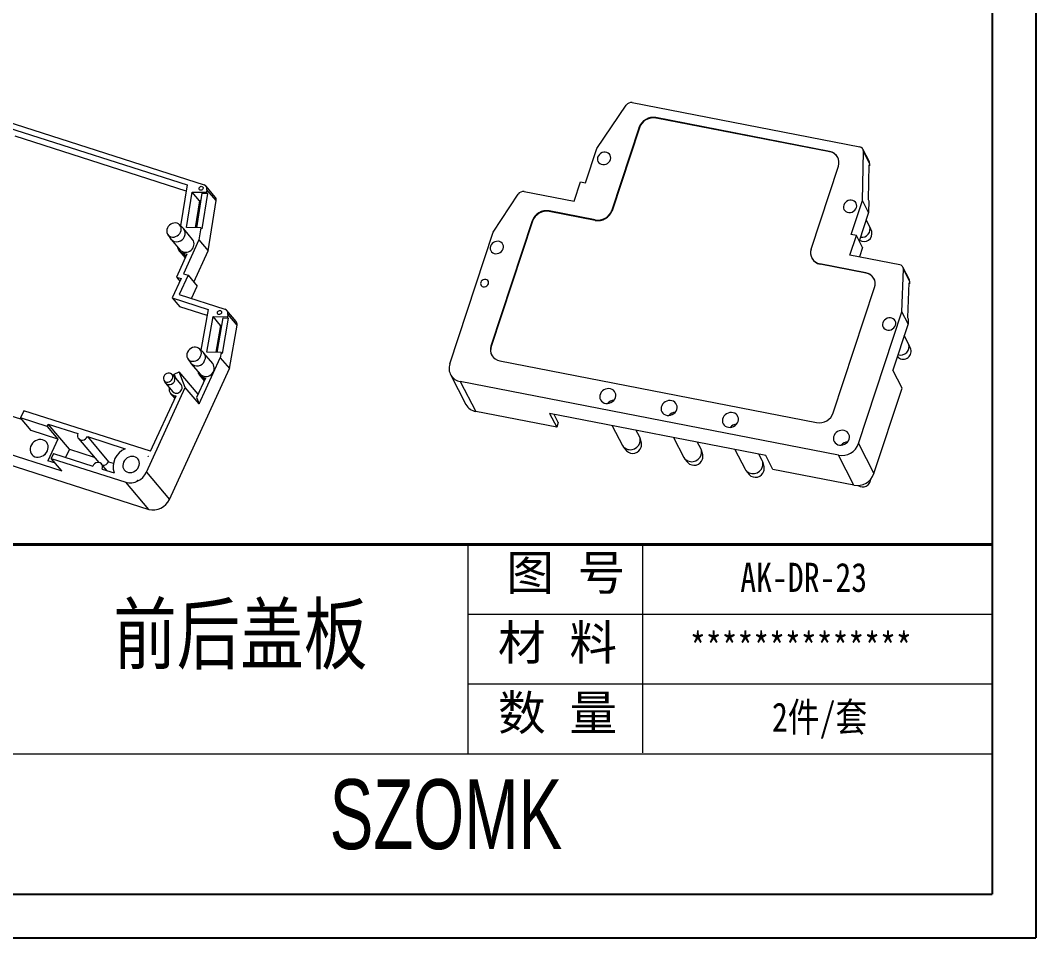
# Model space of a CAD drawing. Header units: inches. Extents: x 1328 to 2905, y 1126 to 1460.
# Drawn here: x 1615.5 to 1800.6, y 1125.7 to 1292.9 of the extents above; entities that cross this region are included whole.
import ezdxf

# ---------------------------------------------------------------- set-up
doc = ezdxf.new("R2010")
doc.units = ezdxf.units.IN
doc.header["$LTSCALE"] = 15
doc.layers.add('文字', color=81, linetype='Continuous')
doc.layers.add('粗实线', color=7, linetype='Continuous', lineweight=30)
doc.layers.add('细实线', color=3, linetype='Continuous', lineweight=9)
doc.styles.get("Standard").update_dxf_attribs({"font": 'txt', "bigfont": 'gbcbig.shx'})
doc.styles.add('宋体', font='', dxfattribs={"width": 0.8, "height": 3.5})
doc.styles.add('长仿宋', font='', dxfattribs={"width": 0.7, "height": 4})
doc.styles.get('宋体').set_extended_font_data('SimSun')
doc.styles.get('长仿宋').set_extended_font_data('SimSun')

msp = doc.modelspace()

# ---------------------------------------------------------------- linework, layer by layer
for p, q in [((1800.579, 1460.087), (1800.579, 1125.657)), ((1792.617, 1452.124), (1792.617, 1133.619)), ((1339.838, 1133.619), (1792.617, 1133.619)), ((1327.6, 1125.657), (1800.579, 1125.657))]:
    msp.add_line(p, q)
at = {"color": 7, "linetype": 'Continuous', "lineweight": 15}
for p, q in [((1720.584, 1269.478), (1725.958, 1277.401)), ((1727.061, 1277.865), (1768.505, 1269.786)), ((1610.93, 1275.085), (1649.006, 1262.886)), ((1763.029, 1268.962), (1731.366, 1275.134)), ((1731.366, 1275.134), (1731.41, 1275.05)), ((1613.2, 1273.345), (1645.925, 1262.861)), ((1728.306, 1273.365), (1723.329, 1258.252)), ((1728.35, 1273.281), (1723.373, 1258.168)), ((1728.35, 1273.281), (1728.306, 1273.365)), ((1763.072, 1268.878), (1731.41, 1275.05)), ((1645.748, 1261.748), (1614.554, 1271.741)), ((1718.535, 1263.255), (1720.584, 1269.478)), ((1763.072, 1268.878), (1763.029, 1268.962)), ((1769.009, 1260.038), (1769.188, 1268.974)), ((1770.229, 1267.17), (1769.101, 1269.356)), ((1770.316, 1266.788), (1769.188, 1268.974)), ((1759.648, 1251.173), (1764.625, 1266.285)), ((1770.198, 1266.534), (1770.072, 1260.206)), ((1770.194, 1266.315), (1770.307, 1266.324)), ((1770.198, 1266.534), (1770.307, 1266.324)), ((1770.316, 1266.788), (1770.307, 1266.324)), ((1645.925, 1262.861), (1644.74, 1255.417)), ((1651.041, 1260.663), (1649.365, 1262.649)), ((1716.433, 1259.88), (1717.604, 1263.436)), ((1717.604, 1263.436), (1718.535, 1263.255)), ((1645.812, 1255.086), (1646.842, 1261.555)), ((1646.842, 1261.555), (1649.461, 1261.516)), ((1648.196, 1259.951), (1646.842, 1261.555)), ((1647.686, 1255.058), (1648.687, 1261.339)), ((1649.622, 1261.325), (1648.591, 1254.856)), ((1648.687, 1261.339), (1649.622, 1261.325)), ((1649.536, 1261.99), (1649.461, 1261.516)), ((1649.622, 1261.325), (1649.461, 1261.516)), ((1651.212, 1260.004), (1649.536, 1261.99)), ((1701.692, 1254.239), (1706.251, 1261.172)), ((1707.363, 1261.649), (1716.433, 1259.88)), ((1648.196, 1259.951), (1647.417, 1255.062)), ((1648.465, 1259.947), (1648.196, 1259.951)), ((1649.757, 1250.87), (1651.212, 1260.004)), ((1766.96, 1253.815), (1769.009, 1260.038)), ((1770.137, 1257.852), (1769.009, 1260.038)), ((1770.072, 1260.206), (1770.18, 1259.996)), ((1770.18, 1259.996), (1770.137, 1257.852)), ((1720.269, 1256.484), (1711.888, 1258.117)), ((1711.888, 1258.117), (1711.931, 1258.033)), ((1720.313, 1256.4), (1711.931, 1258.033)), ((1723.329, 1258.252), (1723.373, 1258.168)), ((1770.137, 1257.852), (1768.414, 1252.62)), ((1645.242, 1254.931), (1644.526, 1255.624)), ((1646.93, 1252.939), (1645.319, 1254.848)), ((1648.43, 1255.047), (1645.812, 1255.086)), ((1648.43, 1255.047), (1648.081, 1252.856)), ((1648.591, 1254.856), (1648.43, 1255.047)), ((1708.828, 1256.349), (1701.304, 1233.502)), ((1708.871, 1256.265), (1701.347, 1233.417)), ((1708.871, 1256.265), (1708.828, 1256.349)), ((1720.313, 1256.4), (1720.269, 1256.484)), ((1770.292, 1255.366), (1769.698, 1256.518)), ((1770.685, 1254.374), (1770.343, 1255.253)), ((1642.394, 1253.825), (1642.958, 1253.003)), ((1643.026, 1252.913), (1644.638, 1251.004)), ((1693.787, 1230.237), (1701.692, 1254.239)), ((1766.72, 1250.078), (1767.891, 1253.634)), ((1767.891, 1253.634), (1766.96, 1253.815)), ((1769.019, 1251.448), (1767.891, 1253.634)), ((1648.081, 1252.856), (1645.245, 1246.677)), ((1648.081, 1252.856), (1649.757, 1250.87)), ((1769.019, 1251.448), (1768.457, 1249.739)), ((1645.888, 1250.217), (1643.984, 1246.069)), ((1644.485, 1250.875), (1645.59, 1249.566)), ((1645.095, 1250.471), (1645.888, 1250.217)), ((1647.141, 1245.171), (1649.757, 1250.87)), ((1759.754, 1249.572), (1759.798, 1249.488)), ((1775.79, 1248.31), (1766.72, 1250.078)), ((1769.625, 1246.862), (1761.244, 1248.496)), ((1761.244, 1248.496), (1761.287, 1248.412)), ((1769.669, 1246.778), (1761.287, 1248.412)), ((1776.191, 1239.717), (1776.473, 1247.484)), ((1777.514, 1245.693), (1776.386, 1247.879)), ((1777.601, 1245.298), (1776.473, 1247.484)), ((1644.84, 1245.795), (1643.22, 1242.264)), ((1643.984, 1246.069), (1644.84, 1245.795)), ((1643.984, 1246.069), (1644.62, 1245.316)), ((1646.101, 1246.403), (1644.48, 1242.872)), ((1645.245, 1246.677), (1646.101, 1246.403)), ((1646.101, 1246.403), (1647.777, 1244.418)), ((1769.669, 1246.778), (1769.625, 1246.862)), ((1646.736, 1242.15), (1647.777, 1244.418)), ((1763.697, 1221.339), (1771.221, 1244.186)), ((1777.475, 1245.021), (1777.245, 1238.685)), ((1777.467, 1244.803), (1777.584, 1244.811)), ((1777.475, 1245.021), (1777.584, 1244.811)), ((1777.601, 1245.298), (1777.584, 1244.811)), ((1643.22, 1242.264), (1649.744, 1240.174)), ((1643.22, 1242.264), (1644.573, 1240.66)), ((1644.48, 1242.872), (1652.813, 1240.203)), ((1649.551, 1239.066), (1644.573, 1240.66)), ((1649.744, 1240.174), (1648.446, 1232.737)), ((1654.848, 1237.98), (1653.172, 1239.965)), ((1649.513, 1232.407), (1650.643, 1238.873)), ((1650.643, 1238.873), (1653.254, 1238.795)), ((1651.996, 1237.27), (1650.643, 1238.873)), ((1651.386, 1232.351), (1652.483, 1238.632)), ((1653.415, 1238.604), (1652.286, 1232.138)), ((1652.483, 1238.632), (1653.415, 1238.604)), ((1653.341, 1239.292), (1653.254, 1238.795)), ((1653.415, 1238.604), (1653.254, 1238.795)), ((1655.017, 1237.307), (1653.341, 1239.292)), ((1768.287, 1215.714), (1776.191, 1239.717)), ((1777.319, 1237.531), (1776.191, 1239.717)), ((1777.245, 1238.685), (1777.354, 1238.475)), ((1777.354, 1238.475), (1777.319, 1237.531)), ((1651.996, 1237.27), (1651.138, 1232.358)), ((1652.243, 1237.262), (1651.996, 1237.27)), ((1653.633, 1229.38), (1655.017, 1237.307)), ((1777.319, 1237.531), (1774.538, 1229.085)), ((1777.419, 1233.92), (1776.632, 1235.444)), ((1648.903, 1232.294), (1648.187, 1232.988)), ((1701.304, 1233.502), (1701.347, 1233.417)), ((1777.811, 1232.928), (1777.47, 1233.807)), ((1646.056, 1231.188), (1646.619, 1230.366)), ((1648.108, 1222.98), (1651.957, 1231.365)), ((1650.592, 1230.303), (1648.98, 1232.212)), ((1652.125, 1232.329), (1649.513, 1232.407)), ((1652.125, 1232.329), (1651.957, 1231.365)), ((1651.957, 1231.365), (1653.633, 1229.38)), ((1652.286, 1232.138), (1652.125, 1232.329)), ((1702.9, 1230.825), (1760.637, 1219.57)), ((1642.695, 1205.548), (1653.633, 1229.38)), ((1643.588, 1228.391), (1644.479, 1228.821)), ((1645.594, 1225.958), (1644.479, 1228.821)), ((1647.931, 1224.732), (1644.479, 1228.821)), ((1646.688, 1230.276), (1648.299, 1228.367)), ((1776.231, 1225.806), (1774.538, 1229.085)), ((1641.683, 1227.262), (1641.92, 1226.828)), ((1643.426, 1228.098), (1643.038, 1228.405)), ((1644.823, 1226.466), (1643.534, 1227.993)), ((1643.921, 1227.534), (1643.588, 1228.391)), ((1649.278, 1227.667), (1647.658, 1224.137)), ((1648.146, 1228.238), (1649.049, 1227.169)), ((1648.757, 1227.834), (1649.278, 1227.667)), ((1693.915, 1228.316), (1696.736, 1222.851)), ((1764.615, 1213.592), (1695.703, 1227.025)), ((1695.703, 1227.025), (1698.523, 1221.56)), ((1638.505, 1210.512), (1645.594, 1225.958)), ((1642.006, 1226.703), (1643.295, 1225.176)), ((1648.108, 1222.98), (1645.594, 1225.958)), ((1771.107, 1210.249), (1776.231, 1225.806)), ((1575.6, 1224.006), (1638.913, 1203.722)), ((1639.27, 1214.316), (1643.914, 1224.436)), ((1642.913, 1224.853), (1643.686, 1223.938)), ((1647.658, 1224.137), (1648.108, 1222.98)), ((1586.905, 1222.334), (1623.096, 1210.74)), ((1616.169, 1221.717), (1615.561, 1220.393)), ((1639.27, 1214.316), (1616.169, 1221.717)), ((1713.283, 1218.683), (1698.523, 1221.56)), ((1612.114, 1221.345), (1615.738, 1220.184)), ((1620.395, 1218.844), (1615.561, 1220.393)), ((1617.495, 1218.102), (1615.561, 1220.393)), ((1751.373, 1213.526), (1711.982, 1221.205)), ((1711.982, 1221.205), (1713.283, 1218.683)), ((1713.576, 1219.572), (1712.817, 1221.042)), ((1713.576, 1219.572), (1713.283, 1218.683)), ((1622.329, 1216.553), (1617.495, 1218.102)), ((1620.395, 1218.844), (1620.598, 1219.286)), ((1620.395, 1218.844), (1622.329, 1216.553)), ((1620.598, 1219.286), (1626.031, 1217.545)), ((1624.466, 1214.704), (1620.598, 1219.286)), ((1723.405, 1218.978), (1725.258, 1215.386)), ((1728.369, 1216.992), (1727.784, 1218.125)), ((1622.329, 1216.553), (1620.506, 1212.582)), ((1626.122, 1216.626), (1629.8, 1212.269)), ((1627.742, 1216.997), (1634.63, 1214.79)), ((1627.742, 1216.997), (1631.61, 1212.415)), ((1728.717, 1215.821), (1728.473, 1216.722)), ((1734.58, 1216.8), (1736.433, 1213.208)), ((1739.544, 1214.813), (1738.959, 1215.946)), ((1624.466, 1214.704), (1623.778, 1213.205)), ((1624.466, 1214.704), (1628.96, 1213.264)), ((1725.417, 1215.145), (1726.011, 1214.424)), ((1739.892, 1213.642), (1739.648, 1214.544)), ((1745.755, 1214.621), (1747.608, 1211.03)), ((1768.287, 1215.714), (1771.107, 1210.249)), ((1621.924, 1212.127), (1620.506, 1212.582)), ((1621.567, 1213.913), (1621.162, 1213.03)), ((1621.162, 1213.03), (1634.723, 1208.686)), ((1623.096, 1210.74), (1621.162, 1213.03)), ((1621.567, 1213.913), (1628.711, 1211.624)), ((1631.61, 1212.415), (1632.473, 1212.139)), ((1638.821, 1213.448), (1638.865, 1213.434)), ((1638.821, 1213.448), (1638.853, 1213.41)), ((1638.844, 1213.389), (1638.865, 1213.434)), ((1736.592, 1212.967), (1737.186, 1212.245)), ((1750.718, 1212.635), (1750.134, 1213.768)), ((1751.067, 1211.464), (1750.823, 1212.366)), ((1752.675, 1211.004), (1751.373, 1213.526)), ((1767.435, 1208.127), (1764.615, 1213.592)), ((1631.36, 1210.776), (1630.331, 1211.995)), ((1630.422, 1211.076), (1632.604, 1210.377)), ((1638.505, 1210.512), (1642.695, 1205.548)), ((1747.767, 1210.789), (1748.361, 1210.067)), ((1767.435, 1208.127), (1752.675, 1211.004)), ((1638.913, 1203.722), (1634.723, 1208.686)), ((1636.796, 1209.034), (1636.839, 1209.02)), ((1636.839, 1209.02), (1636.859, 1209.065))]:
    msp.add_line(p, q, dxfattribs=at)
at = {"color": 8, "linetype": 'Continuous', "lineweight": 15}
for p, q in [((1645.095, 1250.471), (1645.685, 1249.773)), ((1648.757, 1227.834), (1649.144, 1227.376))]:
    msp.add_line(p, q, dxfattribs=at)
at = {"color": 7, "linetype": 'Continuous', "lineweight": 15, "flags": 128}
for points in [[(1723.074, 1267.479), (1723.128, 1267.751), (1723.111, 1268.021), (1723.024, 1268.273), (1722.873, 1268.491), (1722.665, 1268.664), (1722.414, 1268.781), (1722.133, 1268.836), (1721.84, 1268.825), (1721.55, 1268.749), (1721.282, 1268.612), (1721.05, 1268.423), (1720.868, 1268.192), (1720.746, 1267.933), (1720.693, 1267.66), (1720.71, 1267.39), (1720.796, 1267.139), (1720.948, 1266.92), (1721.155, 1266.747), (1721.407, 1266.63), (1721.687, 1266.575), (1721.981, 1266.586), (1722.27, 1266.662), (1722.539, 1266.799), (1722.771, 1266.988), (1722.953, 1267.219), (1723.074, 1267.479)], [(1648.124, 1262.359), (1648.212, 1262.486), (1648.339, 1262.576), (1648.485, 1262.617), (1648.629, 1262.602), (1648.747, 1262.533), (1648.823, 1262.421), (1648.845, 1262.283), (1648.809, 1262.14), (1648.721, 1262.013), (1648.594, 1261.922), (1648.448, 1261.881), (1648.305, 1261.896), (1648.186, 1261.965), (1648.11, 1262.077), (1648.088, 1262.215), (1648.124, 1262.359)], [(1767.91, 1258.739), (1767.964, 1259.011), (1767.947, 1259.281), (1767.86, 1259.533), (1767.709, 1259.751), (1767.501, 1259.924), (1767.25, 1260.041), (1766.969, 1260.096), (1766.676, 1260.085), (1766.386, 1260.009), (1766.118, 1259.872), (1765.886, 1259.683), (1765.704, 1259.452), (1765.582, 1259.193), (1765.528, 1258.92), (1765.546, 1258.65), (1765.632, 1258.399), (1765.784, 1258.18), (1765.991, 1258.007), (1766.243, 1257.89), (1766.523, 1257.835), (1766.817, 1257.846), (1767.106, 1257.922), (1767.375, 1258.059), (1767.607, 1258.248), (1767.789, 1258.479), (1767.91, 1258.739)], [(1644.726, 1254.261), (1644.822, 1254.545), (1644.853, 1254.835), (1644.818, 1255.115), (1644.718, 1255.371), (1644.559, 1255.591), (1644.347, 1255.764), (1644.095, 1255.88), (1643.814, 1255.935), (1643.519, 1255.924), (1643.225, 1255.85), (1642.945, 1255.715), (1642.695, 1255.526), (1642.486, 1255.294), (1642.33, 1255.028), (1642.234, 1254.744), (1642.203, 1254.454), (1642.238, 1254.174), (1642.338, 1253.918), (1642.497, 1253.698), (1642.708, 1253.525), (1642.961, 1253.409), (1643.242, 1253.354), (1643.537, 1253.365), (1643.831, 1253.439), (1644.111, 1253.574), (1644.361, 1253.763), (1644.57, 1253.995), (1644.726, 1254.261)], [(1703.535, 1251.231), (1703.589, 1251.504), (1703.571, 1251.774), (1703.485, 1252.025), (1703.333, 1252.244), (1703.126, 1252.417), (1702.874, 1252.534), (1702.594, 1252.589), (1702.3, 1252.578), (1702.011, 1252.502), (1701.742, 1252.365), (1701.51, 1252.175), (1701.328, 1251.944), (1701.207, 1251.685), (1701.153, 1251.412), (1701.17, 1251.143), (1701.257, 1250.891), (1701.408, 1250.672), (1701.616, 1250.5), (1701.867, 1250.382), (1702.148, 1250.328), (1702.441, 1250.339), (1702.731, 1250.415), (1702.999, 1250.551), (1703.231, 1250.741), (1703.413, 1250.972), (1703.535, 1251.231)], [(1700.824, 1244.833), (1700.858, 1245.046), (1700.82, 1245.251), (1700.714, 1245.429), (1700.55, 1245.561), (1700.345, 1245.636), (1700.119, 1245.645), (1699.893, 1245.589), (1699.69, 1245.471), (1699.529, 1245.305), (1699.427, 1245.105), (1699.393, 1244.893), (1699.431, 1244.688), (1699.537, 1244.51), (1699.701, 1244.377), (1699.906, 1244.303), (1700.133, 1244.293), (1700.358, 1244.35), (1700.561, 1244.467), (1700.722, 1244.634), (1700.824, 1244.833)], [(1651.474, 1239.721), (1651.562, 1239.848), (1651.688, 1239.938), (1651.835, 1239.979), (1651.978, 1239.964), (1652.096, 1239.895), (1652.172, 1239.783), (1652.194, 1239.645), (1652.158, 1239.502), (1652.07, 1239.375), (1651.943, 1239.284), (1651.797, 1239.243), (1651.654, 1239.258), (1651.535, 1239.327), (1651.459, 1239.439), (1651.438, 1239.577), (1651.474, 1239.721)], [(1775.037, 1237.293), (1775.091, 1237.566), (1775.074, 1237.835), (1774.987, 1238.087), (1774.835, 1238.306), (1774.628, 1238.478), (1774.376, 1238.596), (1774.096, 1238.65), (1773.802, 1238.639), (1773.513, 1238.563), (1773.244, 1238.427), (1773.012, 1238.237), (1772.83, 1238.006), (1772.709, 1237.747), (1772.655, 1237.474), (1772.672, 1237.204), (1772.759, 1236.953), (1772.91, 1236.734), (1773.118, 1236.561), (1773.369, 1236.444), (1773.65, 1236.389), (1773.943, 1236.4), (1774.233, 1236.476), (1774.501, 1236.613), (1774.733, 1236.803), (1774.915, 1237.034), (1775.037, 1237.293)], [(1648.387, 1231.624), (1648.483, 1231.909), (1648.515, 1232.198), (1648.479, 1232.478), (1648.38, 1232.735), (1648.22, 1232.955), (1648.009, 1233.127), (1647.756, 1233.243), (1647.476, 1233.298), (1647.181, 1233.288), (1646.886, 1233.213), (1646.606, 1233.078), (1646.356, 1232.89), (1646.148, 1232.657), (1645.992, 1232.391), (1645.895, 1232.107), (1645.864, 1231.817), (1645.899, 1231.537), (1645.999, 1231.281), (1646.159, 1231.061), (1646.37, 1230.888), (1646.622, 1230.772), (1646.903, 1230.718), (1647.198, 1230.728), (1647.493, 1230.802), (1647.772, 1230.937), (1648.022, 1231.126), (1648.231, 1231.359), (1648.387, 1231.624)], [(1643.218, 1227.483), (1643.289, 1227.717), (1643.292, 1227.952), (1643.227, 1228.169), (1643.099, 1228.35), (1642.918, 1228.481), (1642.699, 1228.551), (1642.459, 1228.555), (1642.219, 1228.492), (1641.997, 1228.367), (1641.811, 1228.191), (1641.678, 1227.977), (1641.606, 1227.743), (1641.603, 1227.508), (1641.668, 1227.291), (1641.796, 1227.11), (1641.977, 1226.979), (1642.196, 1226.909), (1642.436, 1226.905), (1642.676, 1226.968), (1642.898, 1227.093), (1643.084, 1227.27), (1643.218, 1227.483)], [(1643.625, 1227.074), (1643.484, 1226.846), (1643.29, 1226.655), (1643.058, 1226.516), (1642.804, 1226.438), (1642.547, 1226.428), (1642.307, 1226.486), (1642.102, 1226.608), (1641.946, 1226.785), (1641.92, 1226.828)], [(1723.979, 1224.115), (1724.041, 1224.408), (1724.035, 1224.7), (1723.96, 1224.977), (1723.822, 1225.227), (1723.625, 1225.437), (1723.379, 1225.599), (1723.097, 1225.704), (1722.79, 1225.747), (1722.473, 1225.726), (1722.162, 1225.643), (1721.87, 1225.502), (1721.612, 1225.308), (1721.399, 1225.071), (1721.241, 1224.802), (1721.146, 1224.513), (1721.119, 1224.219), (1721.159, 1223.933), (1721.266, 1223.667), (1721.435, 1223.436), (1721.658, 1223.249), (1721.923, 1223.115), (1722.22, 1223.041), (1722.533, 1223.029), (1722.849, 1223.081), (1723.152, 1223.194), (1723.429, 1223.363), (1723.666, 1223.58), (1723.852, 1223.834), (1723.979, 1224.115)], [(1735.154, 1221.936), (1735.216, 1222.229), (1735.21, 1222.521), (1735.135, 1222.799), (1734.996, 1223.049), (1734.8, 1223.259), (1734.554, 1223.421), (1734.272, 1223.525), (1733.965, 1223.568), (1733.648, 1223.548), (1733.337, 1223.465), (1733.045, 1223.323), (1732.787, 1223.129), (1732.574, 1222.892), (1732.416, 1222.623), (1732.321, 1222.335), (1732.293, 1222.041), (1732.334, 1221.754), (1732.441, 1221.489), (1732.61, 1221.258), (1732.832, 1221.07), (1733.098, 1220.937), (1733.395, 1220.862), (1733.708, 1220.851), (1734.024, 1220.903), (1734.327, 1221.016), (1734.604, 1221.185), (1734.841, 1221.401), (1735.027, 1221.656), (1735.154, 1221.936)], [(1746.329, 1219.758), (1746.391, 1220.051), (1746.385, 1220.343), (1746.31, 1220.62), (1746.171, 1220.87), (1745.975, 1221.081), (1745.729, 1221.242), (1745.446, 1221.347), (1745.14, 1221.39), (1744.823, 1221.37), (1744.512, 1221.287), (1744.22, 1221.145), (1743.962, 1220.951), (1743.749, 1220.714), (1743.591, 1220.445), (1743.496, 1220.157), (1743.468, 1219.862), (1743.509, 1219.576), (1743.616, 1219.311), (1743.785, 1219.079), (1744.007, 1218.892), (1744.273, 1218.758), (1744.569, 1218.684), (1744.883, 1218.672), (1745.199, 1218.724), (1745.502, 1218.837), (1745.779, 1219.006), (1746.016, 1219.223), (1746.202, 1219.478), (1746.329, 1219.758)], [(1766.571, 1216.522), (1766.632, 1216.815), (1766.626, 1217.107), (1766.551, 1217.384), (1766.413, 1217.634), (1766.216, 1217.845), (1765.97, 1218.006), (1765.688, 1218.111), (1765.381, 1218.154), (1765.065, 1218.134), (1764.753, 1218.05), (1764.462, 1217.909), (1764.203, 1217.715), (1763.99, 1217.478), (1763.832, 1217.209), (1763.738, 1216.92), (1763.71, 1216.626), (1763.75, 1216.34), (1763.858, 1216.075), (1764.026, 1215.843), (1764.249, 1215.656), (1764.514, 1215.522), (1764.811, 1215.448), (1765.124, 1215.436), (1765.44, 1215.488), (1765.743, 1215.601), (1766.02, 1215.77), (1766.257, 1215.987), (1766.443, 1216.241), (1766.571, 1216.522)], [(1620.445, 1214.373), (1620.557, 1214.694), (1620.604, 1215.021), (1620.582, 1215.341), (1620.493, 1215.642), (1620.342, 1215.91), (1620.133, 1216.134), (1619.876, 1216.307), (1619.58, 1216.419), (1619.259, 1216.468), (1618.925, 1216.451), (1618.592, 1216.368), (1618.274, 1216.223), (1617.983, 1216.022), (1617.732, 1215.773), (1617.53, 1215.486), (1617.387, 1215.173), (1617.307, 1214.848), (1617.295, 1214.522), (1617.35, 1214.21), (1617.471, 1213.925), (1617.652, 1213.677), (1617.886, 1213.477), (1618.164, 1213.334), (1618.474, 1213.253), (1618.803, 1213.237), (1619.138, 1213.288), (1619.466, 1213.402), (1619.772, 1213.576), (1620.044, 1213.803), (1620.272, 1214.072), (1620.445, 1214.373)], [(1626.031, 1217.545), (1625.951, 1217.285), (1625.948, 1217.024), (1626.02, 1216.784), (1626.163, 1216.582), (1626.364, 1216.436), (1626.607, 1216.358), (1626.873, 1216.354), (1627.141, 1216.425), (1627.387, 1216.563), (1627.593, 1216.759), (1627.742, 1216.997)], [(1619.716, 1213.539), (1619.917, 1213.731), (1620.114, 1213.875)], [(1630.422, 1211.076), (1630.502, 1211.336), (1630.505, 1211.597), (1630.433, 1211.838), (1630.291, 1212.039), (1630.089, 1212.185), (1629.846, 1212.263), (1629.58, 1212.267), (1629.312, 1212.197), (1629.066, 1212.058), (1628.86, 1211.862), (1628.711, 1211.624)], [(1637.082, 1211.474), (1637.187, 1211.777), (1637.227, 1212.086), (1637.201, 1212.388), (1637.11, 1212.668), (1636.959, 1212.916), (1636.752, 1213.12), (1636.501, 1213.271), (1636.214, 1213.363), (1635.906, 1213.391), (1635.59, 1213.355), (1635.279, 1213.255), (1634.986, 1213.097), (1634.726, 1212.887), (1634.509, 1212.635), (1634.344, 1212.351), (1634.239, 1212.048), (1634.199, 1211.739), (1634.224, 1211.437), (1634.315, 1211.156), (1634.467, 1210.909), (1634.673, 1210.705), (1634.925, 1210.554), (1635.211, 1210.462), (1635.519, 1210.434), (1635.836, 1210.47), (1636.147, 1210.569), (1636.439, 1210.727), (1636.7, 1210.937), (1636.917, 1211.19), (1637.082, 1211.474)]]:
    msp.add_lwpolyline(points, dxfattribs=at)
at = {"color": 7, "linetype": 'Continuous', "lineweight": 15}
for centre, radius, start, end in [((1726.869, 1276.779), 1.103, 79.95551, 145.65364), ((1730.876, 1272.451), 2.728, 79.64695, 160.40812), ((1730.918, 1272.368), 2.726, 79.61984, 160.43524), ((1768.376, 1268.985), 0.812, 359.25871, 80.87712), ((1762.702, 1266.953), 2.035, 340.85189, 80.77327), ((1762.708, 1266.803), 2.107, 29.60591, 80.04811), ((1769.522, 1266.807), 0.795, 358.61231, 27.16106), ((1648.766, 1262.139), 0.785, 349.02344, 72.15582), ((1650.409, 1260.148), 0.816, 349.87615, 39.21457), ((1707.17, 1260.562), 1.103, 79.95124, 146.42167), ((1711.398, 1255.434), 2.728, 79.64688, 160.40811), ((1711.44, 1255.352), 2.726, 79.6198, 160.43519), ((1720.76, 1259.165), 2.726, 259.6198, 340.43525), ((1720.803, 1259.083), 2.728, 259.64688, 340.40817), ((1644.332, 1254.051), 1.265, 332.6318, 44.04132), ((1768.884, 1254.817), 1.511, 260.93763, 21.27975), ((1644.067, 1253.984), 1.481, 221.50352, 339.66339), ((1645.678, 1252.098), 1.509, 226.45371, 33.88487), ((1769.296, 1253.996), 1.44, 235.34903, 15.23888), ((1645.485, 1251.719), 1.307, 188.14743, 252.6707), ((1761.572, 1250.506), 2.036, 160.88965, 260.73553), ((1761.643, 1250.474), 2.092, 208.10702, 260.21542), ((1775.662, 1247.508), 0.812, 358.2752, 80.88858), ((1769.299, 1244.854), 2.035, 340.85194, 80.77332), ((1769.305, 1244.704), 2.107, 29.60594, 80.04827), ((1776.806, 1245.33), 0.796, 357.66295, 27.14172), ((1652.572, 1239.455), 0.786, 348.07864, 72.10872), ((1654.214, 1237.463), 0.818, 348.97986, 39.15915), ((1703.227, 1232.834), 2.035, 160.85192, 260.77334), ((1703.286, 1232.742), 2.053, 160.79992, 205.47122), ((1776.447, 1232.527), 1.422, 220.55637, 16.40882), ((1775.984, 1233.387), 1.531, 250.74363, 20.36751), ((1647.729, 1231.348), 1.481, 221.50351, 339.66336), ((1647.994, 1231.415), 1.265, 332.6322, 44.04087), ((1649.146, 1229.082), 1.307, 188.15081, 252.66732), ((1649.339, 1229.461), 1.509, 226.45379, 33.88474), ((1696.098, 1229.438), 2.445, 160.92426, 260.70095), ((1642.882, 1227.461), 0.838, 332.53717, 49.5487), ((1643.829, 1225.627), 1.194, 166.0041, 274.06829), ((1643.981, 1225.9), 0.998, 226.54401, 339.25511), ((1644.15, 1225.935), 0.858, 333.09345, 38.26804), ((1723.83, 1221.97), 1.676, 93.76917, 140.82834), ((1698.95, 1224.034), 2.511, 208.11703, 260.20548), ((1735.005, 1219.792), 1.676, 93.76915, 140.82833), ((1761.128, 1222.254), 2.728, 259.64685, 340.40814), ((1746.18, 1217.613), 1.676, 93.76917, 140.8283), ((1726.736, 1216.384), 1.783, 214.02895, 343.28614), ((1727.082, 1216.343), 1.44, 340.86922, 26.74799), ((1766.421, 1214.377), 1.676, 93.76903, 140.82844), ((1636.054, 1211.465), 3.617, 113.18369, 197.50956), ((1727.161, 1215.535), 1.6, 224.01735, 342.96743), ((1727.457, 1215.488), 1.304, 341.1745, 14.80134), ((1738.257, 1214.165), 1.44, 340.86915, 26.74801), ((1765.205, 1216.808), 3.27, 259.59491, 340.46013), ((1630.608, 1212.865), 1.098, 265.4136, 335.82976), ((1636.285, 1212.426), 2.735, 20.62128, 21.93502), ((1737.911, 1214.206), 1.783, 214.02894, 343.28615), ((1738.336, 1213.357), 1.6, 224.01735, 342.96744), ((1738.632, 1213.309), 1.304, 341.1745, 14.80134), ((1749.432, 1211.987), 1.44, 340.86918, 26.74793), ((1635.547, 1211.809), 3.23, 255.21802, 336.31753), ((1749.086, 1212.027), 1.783, 214.02894, 343.28615), ((1749.511, 1211.179), 1.6, 224.01736, 342.96742), ((1749.807, 1211.131), 1.304, 341.17485, 14.80112), ((1635.119, 1212.588), 3.93, 295.25227, 296.28328), ((1768.026, 1211.343), 3.27, 259.59491, 340.46013), ((1769.042, 1209.301), 1.471, 236.18091, 356.61459), ((1639.737, 1206.845), 3.23, 255.21802, 336.31753)]:
    msp.add_arc(centre, radius, start, end, dxfattribs=at)
at = {"layer": '粗实线', "color": 7, "lineweight": 40}
msp.add_line((1792.617, 1197.32), (1601.514, 1197.32), dxfattribs=at)
at = {"layer": '细实线', "color": 7}
for p, q in [((1697.065, 1197.32), (1697.065, 1159.1)), ((1728.916, 1197.32), (1728.916, 1159.368)), ((1792.617, 1184.58), (1697.065, 1184.58)), ((1792.617, 1171.84), (1697.065, 1171.84)), ((1792.617, 1159.1), (1505.962, 1159.1))]:
    msp.add_line(p, q, dxfattribs=at)

# ---------------------------------------------------------------- texts
at = {"layer": '文字', "color": 0, "attachment_point": 1, "style": '宋体'}
for s, insert, char_height, width in [('{\\H1.111x;AK-DR-23}', (1746.741, 1193.992), 4.77757, 55.23413), ('前后盖板', (1632.44, 1186.322), 10.6168, 135.73238), ('{\\H1.111x;**************}', (1737.552, 1181.252), 4.77757, 55.23413), ('{\\H1.111x;2件/套}', (1752.52, 1168.512), 4.77757, 55.23413)]:
    msp.add_mtext(s, dxfattribs=dict(at, insert=insert, char_height=char_height, width=width))
at = {"layer": '粗实线', "insert": (1671.895, 1154.538), "char_height": 12.7402, "width": 142.86872, "attachment_point": 1, "style": '长仿宋'}
msp.add_mtext('{\\fSTXinwei|b0|i0|c134|p2;SZOMK}', dxfattribs=at)
at = {"layer": '细实线', "color": 7, "char_height": 6.3701, "attachment_point": 1}
for s, insert, width in [('{\\fSimSun|b0|i0|c134|p54;图 号}', (1704.07, 1195.386), 31.8505), ('{\\fSimSun|b0|i0|c134|p54;材 料   }', (1702.56, 1182.646), 31.8505), ('{\\fSimSun|b0|i0|c134|p54;数 量}', (1702.591, 1169.843), 28.78091)]:
    msp.add_mtext(s, dxfattribs=dict(at, insert=insert, width=width))

doc.saveas('drawing.dxf')
